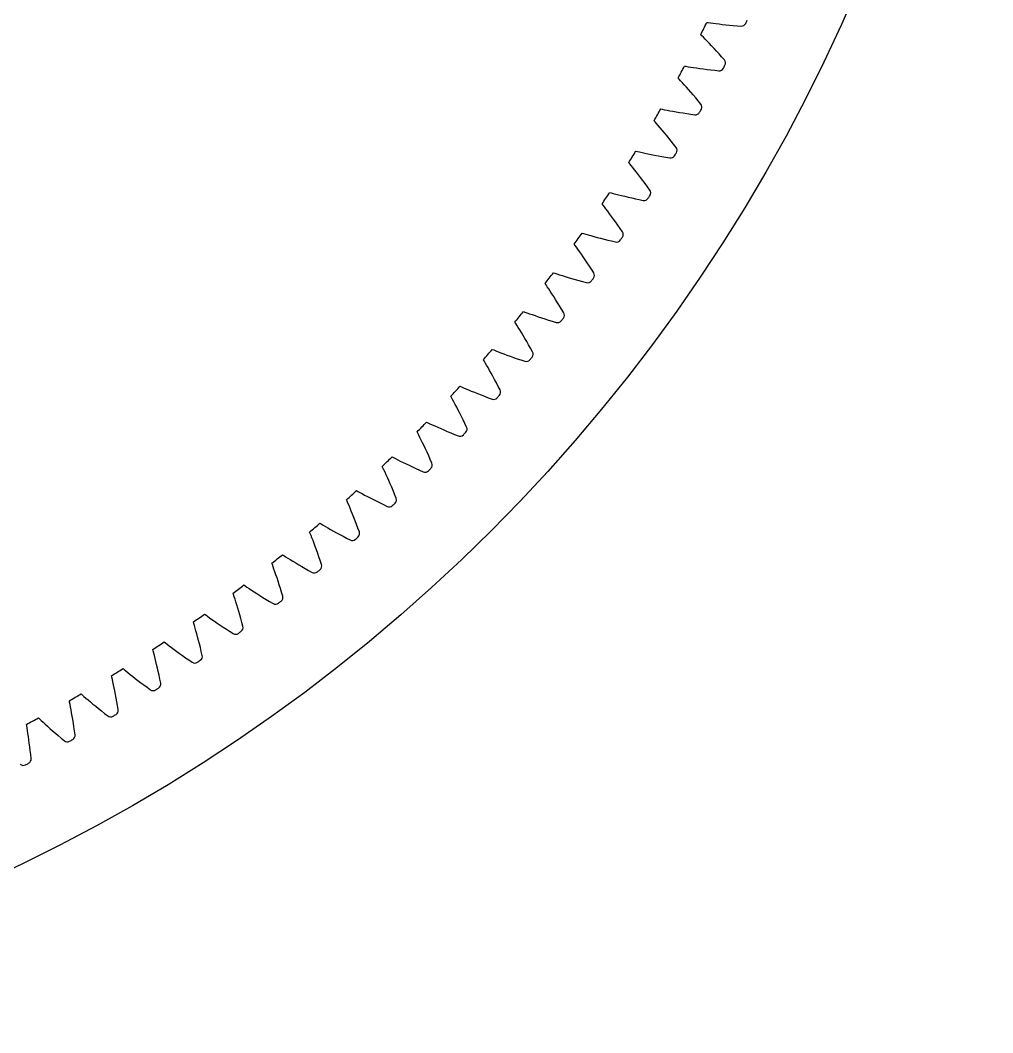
# Model space of a CAD drawing. Header units: millimetres. Extents: x -109 to 109, y -109 to 109.
# Drawn here: x 47 to 108.8, y -108.8 to -44.5 of the extents above; entities that cross this region are included whole.
import ezdxf

# ---------------------------------------------------------------- set-up
doc = ezdxf.new("R2010")
doc.units = ezdxf.units.MM

msp = doc.modelspace()

# ---------------------------------------------------------------- linework, layer by layer
at = {"layer": 'fixed_ring'}
for p, q in [((90.602835, -44.633241), (90.698176, -44.646236)), ((90.698176, -44.646236), (90.837816, -44.664745)), ((90.837816, -44.664745), (91.001337, -44.68564)), ((91.001337, -44.68564), (91.182765, -44.707853)), ((91.182765, -44.707853), (91.378935, -44.730744)), ((91.378935, -44.730744), (91.587842, -44.753857)), ((91.587842, -44.753857), (91.808089, -44.77684)), ((91.808089, -44.77684), (92.038637, -44.799404)), ((92.038637, -44.799404), (92.278683, -44.821304)), ((92.278683, -44.821304), (92.527581, -44.842329)), ((92.527581, -44.842329), (92.784551, -44.862814)), ((90.286328, -45.473339), (90.218502, -45.405086)), ((90.38525, -45.57362), (90.286328, -45.473339)), ((90.500468, -45.691521), (90.38525, -45.57362)), ((90.627529, -45.822917), (90.500468, -45.691521)), ((90.764015, -45.965669), (90.627529, -45.822917)), ((90.908355, -46.118451), (90.764015, -45.965669)), ((91.059424, -46.280362), (90.908355, -46.118451)), ((91.216367, -46.450746), (91.059424, -46.280362)), ((91.378503, -46.629108), (91.216367, -46.450746)), ((91.545276, -46.815063), (91.378503, -46.629108)), ((91.716482, -47.007784), (91.545276, -46.815063)), ((89.185381, -47.402192), (89.280276, -47.418117)), ((89.280276, -47.418117), (89.41928, -47.440918)), ((89.41928, -47.440918), (89.58208, -47.466838)), ((89.58208, -47.466838), (89.762738, -47.494627)), ((89.762738, -47.494627), (89.95811, -47.523548)), ((89.95811, -47.523548), (90.166206, -47.553084)), ((90.166206, -47.553084), (90.385641, -47.582839)), ((88.843153, -48.232144), (88.777461, -48.161836)), ((90.385641, -47.582839), (90.615385, -47.612491)), ((90.615385, -47.612491), (90.854642, -47.641774)), ((90.854642, -47.641774), (91.102775, -47.670454)), ((91.102775, -47.670454), (91.358992, -47.698842)), ((88.93894, -48.335424), (88.843153, -48.232144)), ((89.050472, -48.456817), (88.93894, -48.335424)), ((89.173427, -48.592064), (89.050472, -48.456817)), ((89.305452, -48.738951), (89.173427, -48.592064)), ((89.445019, -48.896107), (89.305452, -48.738951)), ((89.59103, -49.062592), (89.445019, -48.896107)), ((89.742651, -49.237729), (89.59103, -49.062592)), ((89.899218, -49.420999), (89.742651, -49.237729)), ((90.060186, -49.612002), (89.899218, -49.420999)), ((87.683329, -50.126179), (87.777689, -50.145019)), ((90.225376, -49.809904), (90.060186, -49.612002)), ((87.777689, -50.145019), (87.915924, -50.172089)), ((87.915924, -50.172089), (88.077849, -50.20301)), ((88.077849, -50.20301), (88.257565, -50.23635)), ((88.257565, -50.23635), (88.451954, -50.271274)), ((88.451954, -50.271274), (88.659042, -50.307204)), ((88.659042, -50.307204), (88.877457, -50.343702)), ((88.877457, -50.343702), (89.106179, -50.380416)), ((89.106179, -50.380416), (89.34442, -50.417052)), ((89.34442, -50.417052), (89.591552, -50.45336)), ((89.591552, -50.45336), (89.846773, -50.489625)), ((87.315705, -50.945199), (87.252209, -50.872901)), ((87.408266, -51.051379), (87.315705, -50.945199)), ((87.516007, -51.17615), (87.408266, -51.051379)), ((87.634738, -51.315118), (87.516007, -51.17615)), ((87.762177, -51.466002), (87.634738, -51.315118)), ((87.896838, -51.627381), (87.762177, -51.466002)), ((88.037653, -51.798284), (87.896838, -51.627381)), ((88.183809, -51.978006), (88.037653, -51.798284)), ((88.334658, -52.166012), (88.183809, -51.978006)), ((88.489667, -52.36188), (88.334658, -52.166012)), ((88.648685, -52.564775), (88.489667, -52.36188)), ((86.098104, -52.802619), (86.191839, -52.824355)), ((86.191839, -52.824355), (86.329175, -52.85567)), ((86.329175, -52.85567), (86.490071, -52.891563)), ((86.490071, -52.891563), (86.668675, -52.930421)), ((86.668675, -52.930421), (86.861896, -52.971315)), ((86.861896, -52.971315), (87.06778, -53.013605)), ((87.06778, -53.013605), (87.284966, -53.056812)), ((87.284966, -53.056812), (87.512449, -53.100551)), ((87.512449, -53.100551), (87.74945, -53.144507)), ((87.74945, -53.144507), (87.995346, -53.188408)), ((87.995346, -53.188408), (88.24933, -53.232516)), ((85.705432, -53.609929), (85.644193, -53.53571)), ((85.79468, -53.718909), (85.705432, -53.609929)), ((85.898527, -53.846938), (85.79468, -53.718909)), ((86.012923, -53.989498), (85.898527, -53.846938)), ((86.135655, -54.144234), (86.012923, -53.989498)), ((86.265282, -54.309683), (86.135655, -54.144234)), ((86.400768, -54.484842), (86.265282, -54.309683)), ((86.54132, -54.66898), (86.400768, -54.484842)), ((86.686307, -54.861541), (86.54132, -54.66898)), ((86.835211, -55.062091), (86.686307, -54.861541)), ((86.987905, -55.269786), (86.835211, -55.062091)), ((84.431209, -55.428972), (84.524231, -55.453584)), ((84.524231, -55.453584), (84.660538, -55.489113)), ((84.660538, -55.489113), (84.820251, -55.529944)), ((84.820251, -55.529944), (84.997574, -55.574284)), ((84.997574, -55.574284), (85.189444, -55.621109)), ((85.189444, -55.621109), (85.393928, -55.669719)), ((85.393928, -55.669719), (85.609681, -55.719593)), ((85.609681, -55.719593), (85.835709, -55.770318)), ((85.835709, -55.770318), (86.071244, -55.821551)), ((86.071244, -55.821551), (86.315672, -55.873003)), ((86.315672, -55.873003), (86.568176, -55.924912)), ((84.013863, -56.223807), (83.954938, -56.147737)), ((84.099712, -56.335484), (84.013863, -56.223807)), ((84.199568, -56.46665), (84.099712, -56.335484)), ((84.309519, -56.612664), (84.199568, -56.46665)), ((84.427428, -56.771107), (84.309519, -56.612664)), ((84.551898, -56.940469), (84.427428, -56.771107)), ((84.681925, -57.119717), (84.551898, -56.940469)), ((84.81674, -57.308096), (84.681925, -57.119717)), ((84.955729, -57.505031), (84.81674, -57.308096)), ((85.098387, -57.710071), (84.955729, -57.505031)), ((85.244612, -57.922371), (85.098387, -57.710071)), ((82.684227, -58.002747), (82.776446, -58.030212)), ((82.776446, -58.030212), (82.911594, -58.069922)), ((82.911594, -58.069922), (83.069975, -58.115652)), ((83.069975, -58.115652), (83.245848, -58.165432)), ((83.245848, -58.165432), (83.436185, -58.218142)), ((83.436185, -58.218142), (83.639075, -58.273027)), ((83.639075, -58.273027), (83.85319, -58.329522)), ((83.85319, -58.329522), (84.077549, -58.387183)), ((84.077549, -58.387183), (84.311394, -58.445645)), ((84.311394, -58.445645), (84.554122, -58.5046)), ((82.242601, -58.784353), (82.186047, -58.706504)), ((82.324971, -58.89862), (82.242601, -58.784353)), ((82.42074, -59.0328), (82.324971, -58.89862)), ((82.526142, -59.182131), (82.42074, -59.0328)), ((84.554122, -58.5046), (84.804908, -58.56426)), ((82.639116, -59.344129), (82.526142, -59.182131)), ((82.758312, -59.517244), (82.639116, -59.344129)), ((82.882757, -59.700412), (82.758312, -59.517244)), ((83.011707, -59.892853), (82.882757, -59.700412)), ((83.144566, -60.093975), (83.011707, -59.892853)), ((83.280841, -60.30331), (83.144566, -60.093975)), ((83.420459, -60.520012), (83.280841, -60.30331)), ((80.858813, -60.521503), (80.950143, -60.551795)), ((80.950143, -60.551795), (81.084004, -60.595648)), ((81.084004, -60.595648), (81.240902, -60.646233)), ((81.240902, -60.646233), (81.415159, -60.701406)), ((81.415159, -60.701406), (81.603782, -60.759953)), ((81.603782, -60.759953), (81.804886, -60.82106)), ((81.804886, -60.82106), (82.017159, -60.884121)), ((82.017159, -60.884121), (82.239636, -60.948664)), ((82.239636, -60.948664), (82.47157, -61.0143)), ((82.47157, -61.0143), (82.712367, -61.080702)), ((80.393328, -61.289138), (80.339198, -61.209585)), ((80.472139, -61.405888), (80.393328, -61.289138)), ((80.563731, -61.542953), (80.472139, -61.405888)), ((80.664484, -61.695459), (80.563731, -61.542953)), ((82.712367, -61.080702), (82.961197, -61.148056)), ((80.772416, -61.86086), (80.664484, -61.695459)), ((80.886224, -62.037564), (80.772416, -61.86086)), ((81.00497, -62.224476), (80.886224, -62.037564)), ((81.127933, -62.420797), (81.00497, -62.224476)), ((81.254534, -62.625915), (81.127933, -62.420797)), ((81.384299, -62.839348), (81.254534, -62.625915)), ((81.517177, -63.060247), (81.384299, -62.839348)), ((78.9567, -62.98285), (79.047054, -63.015941)), ((79.047054, -63.015941), (79.179501, -63.063895)), ((79.179501, -63.063895), (79.334766, -63.119288)), ((79.334766, -63.119288), (79.507242, -63.179801)), ((79.507242, -63.179801), (79.693973, -63.244129)), ((79.693973, -63.244129), (79.893099, -63.3114)), ((79.893099, -63.3114), (80.10333, -63.380968)), ((80.10333, -63.380968), (80.323714, -63.452332)), ((80.323714, -63.452332), (80.553516, -63.525079)), ((80.553516, -63.525079), (80.792154, -63.598864)), ((80.792154, -63.598864), (81.038792, -63.67385)), ((78.467796, -63.735787), (78.416142, -63.654605)), ((78.542975, -63.854909), (78.467796, -63.735787)), ((78.630302, -63.994729), (78.542975, -63.854909)), ((78.726311, -64.150266), (78.630302, -63.994729)), ((78.829098, -64.318912), (78.726311, -64.150266)), ((78.937411, -64.499036), (78.829098, -64.318912)), ((79.050345, -64.689517), (78.937411, -64.499036)), ((79.167203, -64.889532), (79.050345, -64.689517)), ((79.287428, -65.098451), (79.167203, -64.889532)), ((76.979692, -65.384455), (77.068984, -65.420313)), ((77.068984, -65.420313), (77.199892, -65.472323)), ((77.199892, -65.472323), (77.353377, -65.532471)), ((77.353377, -65.532471), (77.523907, -65.598266)), ((79.410558, -65.315779), (79.287428, -65.098451)), ((79.536571, -65.540665), (79.410558, -65.315779)), ((76.467833, -66.121979), (76.418703, -66.039244)), ((76.539308, -66.243359), (76.467833, -66.121979)), ((77.523907, -65.598266), (77.708569, -65.668314)), ((77.708569, -65.668314), (77.905529, -65.741685)), ((77.905529, -65.741685), (78.113518, -65.817695)), ((78.113518, -65.817695), (78.331599, -65.895811)), ((78.331599, -65.895811), (78.559053, -65.9756)), ((78.559053, -65.9756), (78.795305, -66.0567)), ((78.795305, -66.0567), (79.039517, -66.139245)), ((76.622288, -66.385802), (76.539308, -66.243359)), ((76.713462, -66.544222), (76.622288, -66.385802)), ((76.811007, -66.715953), (76.713462, -66.544222)), ((76.913721, -66.899328), (76.811007, -66.715953)), ((77.020735, -67.093196), (76.913721, -66.899328)), ((77.131379, -67.296714), (77.020735, -67.093196)), ((77.245113, -67.509237), (77.131379, -67.296714)), ((74.929664, -67.724039), (75.017809, -67.762629)), ((75.017809, -67.762629), (75.147053, -67.818646)), ((75.147053, -67.818646), (75.298614, -67.883492)), ((75.298614, -67.883492), (75.467037, -67.954507)), ((75.467037, -67.954507), (75.649454, -68.030209)), ((75.649454, -68.030209), (75.844061, -68.10961)), ((75.844061, -68.10961), (76.04961, -68.191989)), ((77.361492, -67.730253), (77.245113, -67.509237)), ((77.48052, -67.958913), (77.361492, -67.730253)), ((74.395336, -68.44545), (74.348777, -68.361242)), ((74.463039, -68.568974), (74.395336, -68.44545)), ((74.541593, -68.713905), (74.463039, -68.568974)), ((74.627845, -68.875057), (74.541593, -68.713905)), ((76.04961, -68.191989), (76.265183, -68.276784)), ((76.265183, -68.276784), (76.490071, -68.36354)), ((76.490071, -68.36354), (76.723714, -68.451877)), ((76.723714, -68.451877), (76.965268, -68.541903)), ((74.720055, -69.049711), (74.627845, -68.875057)), ((74.817074, -69.236162), (74.720055, -69.049711)), ((74.918067, -69.433233), (74.817074, -69.236162)), ((72.808561, -69.999382), (72.895476, -70.040668)), ((72.895476, -70.040668), (73.022933, -70.100639)), ((75.022391, -69.640062), (74.918067, -69.433233)), ((75.129526, -69.855986), (75.022391, -69.640062)), ((75.239044, -70.080482), (75.129526, -69.855986)), ((72.25227, -70.703996), (72.208327, -70.618394)), ((73.022933, -70.100639), (73.172425, -70.170121)), ((73.172425, -70.170121), (73.338581, -70.24629)), ((73.338581, -70.24629), (73.51858, -70.327573)), ((73.51858, -70.327573), (73.71065, -70.412929)), ((73.71065, -70.412929), (73.913565, -70.501599)), ((73.913565, -70.501599), (74.126424, -70.592992)), ((74.126424, -70.592992), (74.348534, -70.686633)), ((74.348534, -70.686633), (74.579346, -70.782122)), ((75.350974, -70.312699), (75.239044, -70.080482)), ((72.316137, -70.829547), (72.25227, -70.703996)), ((72.39019, -70.976828), (72.316137, -70.829547)), ((72.471439, -71.14056), (72.39019, -70.976828)), ((72.558227, -71.31797), (72.471439, -71.14056)), ((72.649458, -71.50732), (72.558227, -71.31797)), ((74.579346, -70.782122), (74.818013, -70.879545)), ((72.744334, -71.707409), (72.649458, -71.50732)), ((72.842239, -71.917352), (72.744334, -71.707409)), ((72.942675, -72.136473), (72.842239, -71.917352)), ((70.618394, -72.208327), (70.703996, -72.25227)), ((70.703996, -72.25227), (70.829547, -72.316137)), ((70.829547, -72.316137), (70.976828, -72.39019)), ((70.976828, -72.39019), (71.14056, -72.471439)), ((71.14056, -72.471439), (71.31797, -72.558227)), ((71.31797, -72.558227), (71.50732, -72.649458)), ((73.045227, -72.364235), (72.942675, -72.136473)), ((73.149953, -72.599789), (73.045227, -72.364235)), ((70.040668, -72.895476), (69.999382, -72.808561)), ((70.100639, -73.022933), (70.040668, -72.895476)), ((70.170121, -73.172425), (70.100639, -73.022933)), ((70.24629, -73.338581), (70.170121, -73.172425)), ((71.50732, -72.649458), (71.707409, -72.744334)), ((71.707409, -72.744334), (71.917352, -72.842239)), ((71.917352, -72.842239), (72.136473, -72.942675)), ((72.136473, -72.942675), (72.364235, -73.045227)), ((72.364235, -73.045227), (72.599789, -73.149953)), ((70.327573, -73.51858), (70.24629, -73.338581)), ((70.412929, -73.71065), (70.327573, -73.51858)), ((70.501599, -73.913565), (70.412929, -73.71065)), ((68.361242, -74.348777), (68.44545, -74.395336)), ((68.44545, -74.395336), (68.568974, -74.463039)), ((68.568974, -74.463039), (68.713905, -74.541593)), ((68.713905, -74.541593), (68.875057, -74.627845)), ((70.592992, -74.126424), (70.501599, -73.913565)), ((70.686633, -74.348534), (70.592992, -74.126424)), ((70.782122, -74.579346), (70.686633, -74.348534)), ((67.762629, -75.017809), (67.724039, -74.929664)), ((67.818646, -75.147053), (67.762629, -75.017809)), ((67.883492, -75.298614), (67.818646, -75.147053)), ((68.875057, -74.627845), (69.049711, -74.720055)), ((69.049711, -74.720055), (69.236162, -74.817074)), ((69.236162, -74.817074), (69.433233, -74.918067)), ((69.433233, -74.918067), (69.640062, -75.022391)), ((69.640062, -75.022391), (69.855986, -75.129526)), ((69.855986, -75.129526), (70.080482, -75.239044)), ((70.879545, -74.818013), (70.782122, -74.579346)), ((67.954507, -75.467037), (67.883492, -75.298614)), ((68.030209, -75.649454), (67.954507, -75.467037)), ((68.10961, -75.844061), (68.030209, -75.649454)), ((70.080482, -75.239044), (70.312699, -75.350974)), ((66.039244, -76.418703), (66.121979, -76.467833)), ((66.121979, -76.467833), (66.243359, -76.539308)), ((68.191989, -76.04961), (68.10961, -75.844061)), ((68.276784, -76.265183), (68.191989, -76.04961)), ((68.36354, -76.490071), (68.276784, -76.265183)), ((65.420313, -77.068984), (65.384455, -76.979692)), ((65.472323, -77.199892), (65.420313, -77.068984)), ((66.243359, -76.539308), (66.385802, -76.622288)), ((66.385802, -76.622288), (66.544222, -76.713462)), ((66.544222, -76.713462), (66.715953, -76.811007)), ((66.715953, -76.811007), (66.899328, -76.913721)), ((66.899328, -76.913721), (67.093196, -77.020735)), ((67.093196, -77.020735), (67.296714, -77.131379)), ((68.451877, -76.723714), (68.36354, -76.490071)), ((68.541903, -76.965268), (68.451877, -76.723714)), ((65.532471, -77.353377), (65.472323, -77.199892)), ((65.598266, -77.523907), (65.532471, -77.353377)), ((65.668314, -77.708569), (65.598266, -77.523907)), ((65.741685, -77.905529), (65.668314, -77.708569)), ((67.296714, -77.131379), (67.509237, -77.245113)), ((67.509237, -77.245113), (67.730253, -77.361492)), ((67.730253, -77.361492), (67.958913, -77.48052)), ((65.817695, -78.113518), (65.741685, -77.905529)), ((65.895811, -78.331599), (65.817695, -78.113518)), ((65.9756, -78.559053), (65.895811, -78.331599)), ((63.015941, -79.047054), (62.98285, -78.9567)), ((63.654605, -78.416142), (63.735787, -78.467796)), ((63.735787, -78.467796), (63.854909, -78.542975)), ((63.854909, -78.542975), (63.994729, -78.630302)), ((63.994729, -78.630302), (64.150266, -78.726311)), ((64.150266, -78.726311), (64.318912, -78.829098)), ((64.318912, -78.829098), (64.499036, -78.937411)), ((64.499036, -78.937411), (64.689517, -79.050345)), ((66.0567, -78.795305), (65.9756, -78.559053)), ((66.139245, -79.039517), (66.0567, -78.795305)), ((63.063895, -79.179501), (63.015941, -79.047054)), ((63.119288, -79.334766), (63.063895, -79.179501)), ((63.179801, -79.507242), (63.119288, -79.334766)), ((63.244129, -79.693973), (63.179801, -79.507242)), ((64.689517, -79.050345), (64.889532, -79.167203)), ((64.889532, -79.167203), (65.098451, -79.287428)), ((65.098451, -79.287428), (65.315779, -79.410558)), ((65.315779, -79.410558), (65.540665, -79.536571)), ((63.3114, -79.893099), (63.244129, -79.693973)), ((63.380968, -80.10333), (63.3114, -79.893099)), ((63.452332, -80.323714), (63.380968, -80.10333)), ((63.525079, -80.553516), (63.452332, -80.323714)), ((60.551795, -80.950143), (60.521503, -80.858813)), ((60.595648, -81.084004), (60.551795, -80.950143)), ((61.209585, -80.339198), (61.289138, -80.393328)), ((61.289138, -80.393328), (61.405888, -80.472139)), ((61.405888, -80.472139), (61.542953, -80.563731)), ((61.542953, -80.563731), (61.695459, -80.664484)), ((61.695459, -80.664484), (61.86086, -80.772416)), ((61.86086, -80.772416), (62.037564, -80.886224)), ((62.037564, -80.886224), (62.224476, -81.00497)), ((63.598864, -80.792154), (63.525079, -80.553516)), ((63.67385, -81.038792), (63.598864, -80.792154)), ((60.646233, -81.240902), (60.595648, -81.084004)), ((60.701406, -81.415159), (60.646233, -81.240902)), ((60.759953, -81.603782), (60.701406, -81.415159)), ((60.82106, -81.804886), (60.759953, -81.603782)), ((62.224476, -81.00497), (62.420797, -81.127933)), ((62.420797, -81.127933), (62.625915, -81.254534)), ((62.625915, -81.254534), (62.839348, -81.384299)), ((62.839348, -81.384299), (63.060247, -81.517177)), ((58.706504, -82.186047), (58.784353, -82.242601)), ((58.784353, -82.242601), (58.89862, -82.324971)), ((60.884121, -82.017159), (60.82106, -81.804886)), ((60.948664, -82.239636), (60.884121, -82.017159)), ((61.0143, -82.47157), (60.948664, -82.239636)), ((58.030212, -82.776446), (58.002747, -82.684227)), ((58.069922, -82.911594), (58.030212, -82.776446)), ((58.89862, -82.324971), (59.0328, -82.42074)), ((59.0328, -82.42074), (59.182131, -82.526142)), ((59.182131, -82.526142), (59.344129, -82.639116)), ((59.344129, -82.639116), (59.517244, -82.758312)), ((59.517244, -82.758312), (59.700412, -82.882757)), ((59.700412, -82.882757), (59.892853, -83.011707)), ((61.080702, -82.712367), (61.0143, -82.47157)), ((61.148056, -82.961197), (61.080702, -82.712367)), ((58.115652, -83.069975), (58.069922, -82.911594)), ((58.165432, -83.245848), (58.115652, -83.069975)), ((58.218142, -83.436185), (58.165432, -83.245848)), ((58.273027, -83.639075), (58.218142, -83.436185)), ((59.892853, -83.011707), (60.093975, -83.144566)), ((60.093975, -83.144566), (60.30331, -83.280841)), ((60.30331, -83.280841), (60.520012, -83.420459)), ((56.147737, -83.954938), (56.223807, -84.013863)), ((56.223807, -84.013863), (56.335484, -84.099712)), ((56.335484, -84.099712), (56.46665, -84.199568)), ((58.329522, -83.85319), (58.273027, -83.639075)), ((58.387183, -84.077549), (58.329522, -83.85319)), ((58.445645, -84.311394), (58.387183, -84.077549)), ((55.453584, -84.524231), (55.428972, -84.431209)), ((55.489113, -84.660538), (55.453584, -84.524231)), ((55.529944, -84.820251), (55.489113, -84.660538)), ((55.574284, -84.997574), (55.529944, -84.820251)), ((56.46665, -84.199568), (56.612664, -84.309519)), ((56.612664, -84.309519), (56.771107, -84.427428)), ((56.771107, -84.427428), (56.940469, -84.551898)), ((56.940469, -84.551898), (57.119717, -84.681925)), ((57.119717, -84.681925), (57.308096, -84.81674)), ((57.308096, -84.81674), (57.505031, -84.955729)), ((58.5046, -84.554122), (58.445645, -84.311394)), ((58.56426, -84.804908), (58.5046, -84.554122)), ((55.621109, -85.189444), (55.574284, -84.997574)), ((55.669719, -85.393928), (55.621109, -85.189444)), ((55.719593, -85.609681), (55.669719, -85.393928)), ((57.505031, -84.955729), (57.710071, -85.098387)), ((57.710071, -85.098387), (57.922371, -85.244612)), ((52.824355, -86.191839), (52.802619, -86.098104)), ((53.53571, -85.644193), (53.609929, -85.705432)), ((53.609929, -85.705432), (53.718909, -85.79468)), ((53.718909, -85.79468), (53.846938, -85.898527)), ((53.846938, -85.898527), (53.989498, -86.012923)), ((53.989498, -86.012923), (54.144234, -86.135655)), ((55.770318, -85.835709), (55.719593, -85.609681)), ((55.821551, -86.071244), (55.770318, -85.835709)), ((55.873003, -86.315672), (55.821551, -86.071244)), ((52.85567, -86.329175), (52.824355, -86.191839)), ((52.891563, -86.490071), (52.85567, -86.329175)), ((52.930421, -86.668675), (52.891563, -86.490071)), ((52.971315, -86.861896), (52.930421, -86.668675)), ((54.144234, -86.135655), (54.309683, -86.265282)), ((54.309683, -86.265282), (54.484842, -86.400768)), ((54.484842, -86.400768), (54.66898, -86.54132)), ((54.66898, -86.54132), (54.861541, -86.686307)), ((54.861541, -86.686307), (55.062091, -86.835211)), ((55.924912, -86.568176), (55.873003, -86.315672)), ((50.872901, -87.252209), (50.945199, -87.315705)), ((50.945199, -87.315705), (51.051379, -87.408266)), ((53.013605, -87.06778), (52.971315, -86.861896)), ((53.056812, -87.284966), (53.013605, -87.06778)), ((53.100551, -87.512449), (53.056812, -87.284966)), ((55.062091, -86.835211), (55.269786, -86.987905)), ((50.145019, -87.777689), (50.126179, -87.683329)), ((50.172089, -87.915924), (50.145019, -87.777689)), ((50.20301, -88.077849), (50.172089, -87.915924)), ((51.051379, -87.408266), (51.17615, -87.516007)), ((51.17615, -87.516007), (51.315118, -87.634738)), ((51.315118, -87.634738), (51.466002, -87.762177)), ((51.466002, -87.762177), (51.627381, -87.896838)), ((51.627381, -87.896838), (51.798284, -88.037653)), ((51.798284, -88.037653), (51.978006, -88.183809)), ((53.144507, -87.74945), (53.100551, -87.512449)), ((53.188408, -87.995346), (53.144507, -87.74945)), ((53.232516, -88.24933), (53.188408, -87.995346)), ((50.23635, -88.257565), (50.20301, -88.077849)), ((50.271274, -88.451954), (50.23635, -88.257565)), ((50.307204, -88.659042), (50.271274, -88.451954)), ((50.343702, -88.877457), (50.307204, -88.659042)), ((51.978006, -88.183809), (52.166012, -88.334658)), ((52.166012, -88.334658), (52.36188, -88.489667)), ((52.36188, -88.489667), (52.564775, -88.648685)), ((47.418117, -89.280276), (47.402192, -89.185381)), ((47.440918, -89.41928), (47.418117, -89.280276)), ((48.161836, -88.777461), (48.232144, -88.843153)), ((48.232144, -88.843153), (48.335424, -88.93894)), ((48.335424, -88.93894), (48.456817, -89.050472)), ((48.456817, -89.050472), (48.592064, -89.173427)), ((48.592064, -89.173427), (48.738951, -89.305452)), ((48.738951, -89.305452), (48.896107, -89.445019)), ((50.380416, -89.106179), (50.343702, -88.877457)), ((50.417052, -89.34442), (50.380416, -89.106179)), ((47.466838, -89.58208), (47.440918, -89.41928)), ((47.494627, -89.762738), (47.466838, -89.58208)), ((47.523548, -89.95811), (47.494627, -89.762738)), ((47.553084, -90.166206), (47.523548, -89.95811)), ((48.896107, -89.445019), (49.062592, -89.59103)), ((49.062592, -89.59103), (49.237729, -89.742651)), ((49.237729, -89.742651), (49.420999, -89.899218)), ((49.420999, -89.899218), (49.612002, -90.060186)), ((50.45336, -89.591552), (50.417052, -89.34442)), ((50.489625, -89.846773), (50.45336, -89.591552)), ((47.582839, -90.385641), (47.553084, -90.166206)), ((47.612491, -90.615385), (47.582839, -90.385641)), ((49.612002, -90.060186), (49.809904, -90.225376)), ((47.641774, -90.854642), (47.612491, -90.615385)), ((47.670454, -91.102775), (47.641774, -90.854642)), ((47.698842, -91.358992), (47.670454, -91.102775))]:
    msp.add_line(p, q, dxfattribs=at)
for centre, radius, start, end in [((0, 0), 101, 333.284843, 333.77398), ((92.805145, -44.563522), 0.3, 266.063572, 334.350439), ((0, 0), 103.25, 334.350439, 334.473091), ((0, 0), 101, 331.520137, 332.009274), ((91.388793, -47.400326), 0.3, 264.298867, 332.585733), ((0, 0), 103.25, 332.585733, 332.708385), ((91.490053, -47.204583), 0.3, 332.708385, 40.995251), ((0, 0), 101, 329.755431, 330.244569), ((89.992993, -49.999636), 0.3, 330.943679, 39.230545), ((89.885754, -50.192168), 0.3, 262.534161, 330.821027), ((0, 0), 103.25, 330.821027, 330.943679), ((88.41057, -52.747262), 0.3, 329.178973, 37.465839), ((0, 0), 101, 327.990726, 328.479863), ((88.297452, -52.9364), 0.3, 260.769455, 329.056321), ((0, 0), 103.25, 329.056321, 329.178973), ((0, 0), 101, 326.22602, 326.715157), ((86.625395, -55.630419), 0.3, 259.004749, 327.291615), ((0, 0), 103.25, 327.291615, 327.414267), ((86.744283, -55.444854), 0.3, 327.414267, 35.701133), ((0, 0), 101, 324.461314, 324.950451), ((84.871168, -58.271669), 0.3, 257.240043, 325.526909), ((0, 0), 103.25, 325.526909, 325.649561), ((84.995715, -58.089853), 0.3, 325.649561, 33.936428), ((0, 0), 101, 322.696608, 323.185745), ((83.036436, -60.857644), 0.3, 255.475337, 323.762203), ((0, 0), 103.25, 323.762203, 323.884856), ((83.166523, -60.67975), 0.3, 323.884856, 32.171722), ((0, 0), 101, 320.931902, 321.421039), ((81.122938, -63.385892), 0.3, 253.710631, 321.997497), ((0, 0), 103.25, 321.997497, 322.12015), ((81.258442, -63.212088), 0.3, 322.12015, 30.407016), ((0, 0), 101, 319.167196, 319.656333), ((79.273283, -65.684467), 0.3, 320.355444, 28.64231), ((79.132491, -65.854015), 0.3, 251.945925, 320.232791), ((0, 0), 103.25, 320.232791, 320.355444), ((0, 0), 101, 317.40249, 317.891627), ((77.212928, -68.094539), 0.3, 318.590738, 26.877604), ((77.066982, -68.259672), 0.3, 250.181219, 318.468086), ((0, 0), 103.25, 318.468086, 318.590738), ((0, 0), 101, 315.637784, 316.126921), ((0, 0), 103.25, 316.70338, 316.826032), ((75.079332, -70.44002), 0.3, 316.826032, 25.112898), ((74.92837, -70.60058), 0.3, 248.416514, 316.70338), ((0, 0), 101, 313.873079, 314.362216), ((72.874519, -72.718684), 0.3, 315.061326, 23.348192), ((72.718684, -72.874519), 0.3, 246.651808, 314.938674), ((0, 0), 103.25, 314.938674, 315.061326), ((0, 0), 101, 312.108373, 312.59751), ((0, 0), 103.25, 313.173968, 313.29662), ((70.60058, -74.92837), 0.3, 313.29662, 21.583486), ((70.44002, -75.079332), 0.3, 244.887102, 313.173968), ((0, 0), 101, 310.343667, 310.832804), ((68.259672, -77.066982), 0.3, 311.531914, 19.818781), ((68.094539, -77.212928), 0.3, 243.122396, 311.409262), ((0, 0), 103.25, 311.409262, 311.531914), ((0, 0), 101, 308.578961, 309.068098), ((65.854015, -79.132491), 0.3, 309.767209, 18.054075), ((65.684467, -79.273283), 0.3, 241.35769, 309.644556), ((0, 0), 103.25, 309.644556, 309.767209), ((0, 0), 101, 306.814255, 307.303392), ((63.212088, -81.258442), 0.3, 239.592984, 307.87985), ((0, 0), 103.25, 307.87985, 308.002503), ((63.385892, -81.122938), 0.3, 308.002503, 16.289369), ((0, 0), 101, 305.049549, 305.538686), ((60.67975, -83.166523), 0.3, 237.828278, 306.115144), ((0, 0), 103.25, 306.115144, 306.237797), ((60.857644, -83.036436), 0.3, 306.237797, 14.524663), ((0, 0), 101, 303.284843, 303.77398), ((58.271669, -84.871168), 0.3, 304.473091, 12.759957), ((58.089853, -84.995715), 0.3, 236.063572, 304.350439), ((0, 0), 103.25, 304.350439, 304.473091), ((0, 0), 101, 301.520137, 302.009274), ((55.630419, -86.625395), 0.3, 302.708385, 10.995251), ((0, 0), 101, 299.755431, 300.244569), ((55.444854, -86.744283), 0.3, 234.298867, 302.585733), ((0, 0), 103.25, 302.585733, 302.708385), ((52.747262, -88.41057), 0.3, 232.534161, 300.821027), ((0, 0), 103.25, 300.821027, 300.943679), ((52.9364, -88.297452), 0.3, 300.943679, 9.230545), ((0, 0), 101, 297.990726, 298.479863), ((50.192168, -89.885754), 0.3, 299.178973, 7.465839), ((49.999636, -89.992993), 0.3, 230.769455, 299.056321), ((0, 0), 103.25, 299.056321, 299.178973), ((47.204583, -91.490053), 0.3, 229.004749, 297.291615), ((0, 0), 103.25, 297.291615, 297.414267), ((47.400326, -91.388793), 0.3, 297.414267, 5.701133)]:
    msp.add_arc(centre, radius, start, end, dxfattribs=at)
at = {"layer": 'outer'}
msp.add_circle((0, 0), 108.759662, dxfattribs=at)

doc.saveas('drawing.dxf')
